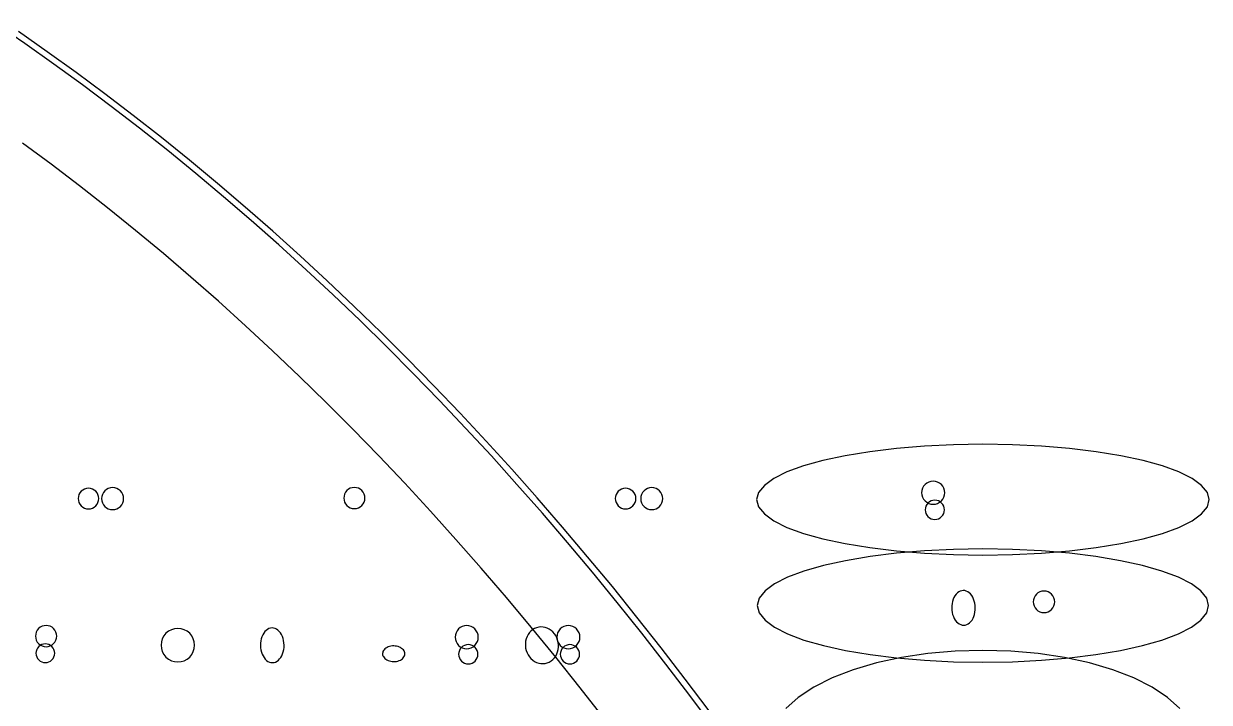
# Model space of a CAD drawing. Extents: x -1 to 217, y -22 to 302.
# Drawn here: x 154.09 to 201, y 260.02 to 286.86 of the extents above; entities that cross this region are included whole.
import ezdxf

# ---------------------------------------------------------------- set-up
doc = ezdxf.new("R2010")
doc.units = 0

msp = doc.modelspace()

# ---------------------------------------------------------------- linework, layer by layer
at = {"layer": 'CIRCLES'}
for p, q in [((156.367, 268.364), (156.316, 268.302)), ((156.428, 268.414), (156.367, 268.364)), ((156.499, 268.452), (156.428, 268.414)), ((156.575, 268.475), (156.499, 268.452)), ((156.655, 268.483), (156.575, 268.475)), ((156.734, 268.475), (156.655, 268.483)), ((156.81, 268.452), (156.734, 268.475)), ((156.881, 268.414), (156.81, 268.452)), ((156.942, 268.364), (156.881, 268.414)), ((156.993, 268.302), (156.942, 268.364)), ((157.244, 268.318), (157.204, 268.243)), ((157.298, 268.384), (157.244, 268.318)), ((157.365, 268.439), (157.298, 268.384)), ((157.44, 268.479), (157.365, 268.439)), ((157.522, 268.504), (157.44, 268.479)), ((157.607, 268.512), (157.522, 268.504)), ((157.692, 268.504), (157.607, 268.512)), ((157.774, 268.479), (157.692, 268.504)), ((157.849, 268.439), (157.774, 268.479)), ((157.916, 268.384), (157.849, 268.439)), ((157.97, 268.318), (157.916, 268.384)), ((158.01, 268.243), (157.97, 268.318)), ((166.828, 268.329), (166.789, 268.257)), ((166.88, 268.392), (166.828, 268.329)), ((166.943, 268.444), (166.88, 268.392)), ((167.015, 268.482), (166.943, 268.444)), ((167.093, 268.506), (167.015, 268.482)), ((167.174, 268.514), (167.093, 268.506)), ((167.256, 268.506), (167.174, 268.514)), ((167.334, 268.482), (167.256, 268.506)), ((167.406, 268.444), (167.334, 268.482)), ((167.469, 268.392), (167.406, 268.444)), ((167.521, 268.329), (167.469, 268.392)), ((167.56, 268.257), (167.521, 268.329)), ((177.618, 268.364), (177.567, 268.302)), ((177.68, 268.414), (177.618, 268.364)), ((177.75, 268.452), (177.68, 268.414)), ((177.826, 268.475), (177.75, 268.452)), ((177.906, 268.483), (177.826, 268.475)), ((177.985, 268.475), (177.906, 268.483)), ((178.062, 268.452), (177.985, 268.475)), ((178.132, 268.414), (178.062, 268.452)), ((178.194, 268.364), (178.132, 268.414)), ((178.244, 268.302), (178.194, 268.364)), ((178.58, 268.318), (178.54, 268.243)), ((178.634, 268.384), (178.58, 268.318)), ((178.701, 268.439), (178.634, 268.384)), ((178.776, 268.479), (178.701, 268.439)), ((178.858, 268.504), (178.776, 268.479)), ((178.943, 268.512), (178.858, 268.504)), ((179.028, 268.504), (178.943, 268.512)), ((179.11, 268.479), (179.028, 268.504)), ((179.185, 268.439), (179.11, 268.479)), ((179.252, 268.384), (179.185, 268.439)), ((179.306, 268.318), (179.252, 268.384)), ((179.346, 268.243), (179.306, 268.318)), ((189.628, 268.398), (189.619, 268.309)), ((189.619, 268.309), (189.628, 268.219)), ((189.654, 268.484), (189.628, 268.398)), ((189.696, 268.563), (189.654, 268.484)), ((189.753, 268.632), (189.696, 268.563)), ((189.822, 268.689), (189.753, 268.632)), ((189.901, 268.732), (189.822, 268.689)), ((189.987, 268.758), (189.901, 268.732)), ((190.077, 268.767), (189.987, 268.758)), ((190.166, 268.758), (190.077, 268.767)), ((190.252, 268.732), (190.166, 268.758)), ((190.331, 268.689), (190.252, 268.732)), ((190.4, 268.632), (190.331, 268.689)), ((190.457, 268.563), (190.4, 268.632)), ((190.5, 268.484), (190.457, 268.563)), ((190.526, 268.398), (190.5, 268.484)), ((190.535, 268.309), (190.526, 268.398)), ((190.526, 268.219), (190.535, 268.309)), ((156.255, 268.155), (156.247, 268.076)), ((156.247, 268.076), (156.255, 267.996)), ((156.278, 268.232), (156.255, 268.155)), ((156.255, 267.996), (156.278, 267.92)), ((156.316, 268.302), (156.278, 268.232)), ((156.278, 267.92), (156.316, 267.85)), ((156.316, 267.85), (156.367, 267.788)), ((156.942, 267.788), (156.993, 267.85)), ((157.031, 268.232), (156.993, 268.302)), ((156.993, 267.85), (157.031, 267.92)), ((157.054, 268.155), (157.031, 268.232)), ((157.031, 267.92), (157.054, 267.996)), ((157.062, 268.076), (157.054, 268.155)), ((157.054, 267.996), (157.062, 268.076)), ((157.179, 268.161), (157.171, 268.076)), ((157.171, 268.076), (157.179, 267.991)), ((157.204, 268.243), (157.179, 268.161)), ((157.179, 267.991), (157.204, 267.909)), ((157.204, 267.909), (157.244, 267.833)), ((157.97, 267.833), (158.01, 267.909)), ((158.035, 268.161), (158.01, 268.243)), ((158.01, 267.909), (158.035, 267.991)), ((158.043, 268.076), (158.035, 268.161)), ((158.035, 267.991), (158.043, 268.076)), ((166.765, 268.178), (166.757, 268.097)), ((166.757, 268.097), (166.765, 268.016)), ((166.789, 268.257), (166.765, 268.178)), ((166.765, 268.016), (166.789, 267.937)), ((166.789, 267.937), (166.828, 267.865)), ((166.828, 267.865), (166.88, 267.802)), ((167.469, 267.802), (167.521, 267.865)), ((167.521, 267.865), (167.56, 267.937)), ((167.583, 268.178), (167.56, 268.257)), ((167.56, 267.937), (167.583, 268.016)), ((167.591, 268.097), (167.583, 268.178)), ((167.583, 268.016), (167.591, 268.097)), ((177.507, 268.155), (177.499, 268.076)), ((177.499, 268.076), (177.507, 267.996)), ((177.53, 268.232), (177.507, 268.155)), ((177.507, 267.996), (177.53, 267.92)), ((177.567, 268.302), (177.53, 268.232)), ((177.53, 267.92), (177.567, 267.85)), ((177.567, 267.85), (177.618, 267.788)), ((178.194, 267.788), (178.244, 267.85)), ((178.282, 268.232), (178.244, 268.302)), ((178.244, 267.85), (178.282, 267.92)), ((178.305, 268.155), (178.282, 268.232)), ((178.282, 267.92), (178.305, 267.996)), ((178.313, 268.076), (178.305, 268.155)), ((178.305, 267.996), (178.313, 268.076)), ((178.515, 268.161), (178.507, 268.076)), ((178.507, 268.076), (178.515, 267.991)), ((178.54, 268.243), (178.515, 268.161)), ((178.515, 267.991), (178.54, 267.909)), ((178.54, 267.909), (178.58, 267.833)), ((179.306, 267.833), (179.346, 267.909)), ((179.371, 268.161), (179.346, 268.243)), ((179.346, 267.909), (179.371, 267.991)), ((179.379, 268.076), (179.371, 268.161)), ((179.371, 267.991), (179.379, 268.076)), ((189.628, 268.219), (189.654, 268.133)), ((189.654, 268.133), (189.696, 268.054)), ((189.696, 268.054), (189.753, 267.985)), ((189.753, 267.985), (189.822, 267.928)), ((189.823, 267.843), (189.788, 267.777)), ((189.822, 267.928), (189.901, 267.886)), ((189.87, 267.901), (189.823, 267.843)), ((189.928, 267.949), (189.87, 267.901)), ((189.901, 267.886), (189.987, 267.86)), ((189.994, 267.984), (189.928, 267.949)), ((189.987, 267.86), (190.077, 267.851)), ((190.066, 268.006), (189.994, 267.984)), ((190.14, 268.013), (190.066, 268.006)), ((190.077, 267.851), (190.166, 267.86)), ((190.215, 268.006), (190.14, 268.013)), ((190.166, 267.86), (190.252, 267.886)), ((190.286, 267.984), (190.215, 268.006)), ((190.252, 267.886), (190.331, 267.928)), ((190.352, 267.949), (190.286, 267.984)), ((190.331, 267.928), (190.4, 267.985)), ((190.41, 267.901), (190.352, 267.949)), ((190.4, 267.985), (190.457, 268.054)), ((190.457, 267.843), (190.41, 267.901)), ((190.457, 268.054), (190.5, 268.133)), ((190.493, 267.777), (190.457, 267.843)), ((190.5, 268.133), (190.526, 268.219)), ((156.367, 267.788), (156.428, 267.737)), ((156.428, 267.737), (156.499, 267.7)), ((156.499, 267.7), (156.575, 267.677)), ((156.575, 267.677), (156.655, 267.669)), ((156.655, 267.669), (156.734, 267.677)), ((156.734, 267.677), (156.81, 267.7)), ((156.81, 267.7), (156.881, 267.737)), ((156.881, 267.737), (156.942, 267.788)), ((157.244, 267.833), (157.298, 267.767)), ((157.298, 267.767), (157.365, 267.713)), ((157.365, 267.713), (157.44, 267.673)), ((157.44, 267.673), (157.522, 267.648)), ((157.522, 267.648), (157.607, 267.639)), ((157.607, 267.639), (157.692, 267.648)), ((157.692, 267.648), (157.774, 267.673)), ((157.774, 267.673), (157.849, 267.713)), ((157.849, 267.713), (157.916, 267.767)), ((157.916, 267.767), (157.97, 267.833)), ((166.88, 267.802), (166.943, 267.75)), ((166.943, 267.75), (167.015, 267.712)), ((167.015, 267.712), (167.093, 267.688)), ((167.093, 267.688), (167.174, 267.68)), ((167.174, 267.68), (167.256, 267.688)), ((167.256, 267.688), (167.334, 267.712)), ((167.334, 267.712), (167.406, 267.75)), ((167.406, 267.75), (167.469, 267.802)), ((177.618, 267.788), (177.68, 267.737)), ((177.68, 267.737), (177.75, 267.7)), ((177.75, 267.7), (177.826, 267.677)), ((177.826, 267.677), (177.906, 267.669)), ((177.906, 267.669), (177.985, 267.677)), ((177.985, 267.677), (178.062, 267.7)), ((178.062, 267.7), (178.132, 267.737)), ((178.132, 267.737), (178.194, 267.788)), ((178.58, 267.833), (178.634, 267.767)), ((178.634, 267.767), (178.701, 267.713)), ((178.701, 267.713), (178.776, 267.673)), ((178.776, 267.673), (178.858, 267.648)), ((178.858, 267.648), (178.943, 267.639)), ((178.943, 267.639), (179.028, 267.648)), ((179.028, 267.648), (179.11, 267.673)), ((179.11, 267.673), (179.185, 267.713)), ((179.185, 267.713), (179.252, 267.767)), ((179.252, 267.767), (179.306, 267.833)), ((189.766, 267.706), (189.759, 267.631)), ((189.759, 267.631), (189.766, 267.557)), ((189.788, 267.777), (189.766, 267.706)), ((189.766, 267.557), (189.788, 267.485)), ((189.788, 267.485), (189.823, 267.419)), ((189.823, 267.419), (189.87, 267.362)), ((190.41, 267.362), (190.457, 267.419)), ((190.457, 267.419), (190.493, 267.485)), ((190.514, 267.706), (190.493, 267.777)), ((190.493, 267.485), (190.514, 267.557)), ((190.522, 267.631), (190.514, 267.706)), ((190.514, 267.557), (190.522, 267.631)), ((189.87, 267.362), (189.928, 267.314)), ((189.928, 267.314), (189.994, 267.279)), ((189.994, 267.279), (190.066, 267.257)), ((190.066, 267.257), (190.14, 267.25)), ((190.14, 267.25), (190.215, 267.257)), ((190.215, 267.257), (190.286, 267.279)), ((190.286, 267.279), (190.352, 267.314)), ((190.352, 267.314), (190.41, 267.362)), ((194.065, 264.154), (194.04, 264.074)), ((194.104, 264.227), (194.065, 264.154)), ((194.157, 264.292), (194.104, 264.227)), ((194.222, 264.345), (194.157, 264.292)), ((194.295, 264.384), (194.222, 264.345)), ((194.375, 264.408), (194.295, 264.384)), ((194.458, 264.417), (194.375, 264.408)), ((194.541, 264.408), (194.458, 264.417)), ((194.621, 264.384), (194.541, 264.408)), ((194.695, 264.345), (194.621, 264.384)), ((194.759, 264.292), (194.695, 264.345)), ((194.812, 264.227), (194.759, 264.292)), ((194.852, 264.154), (194.812, 264.227)), ((194.876, 264.074), (194.852, 264.154)), ((194.04, 264.074), (194.032, 263.991)), ((194.032, 263.991), (194.04, 263.908)), ((194.04, 263.908), (194.065, 263.828)), ((194.065, 263.828), (194.104, 263.754)), ((194.104, 263.754), (194.157, 263.689)), ((194.157, 263.689), (194.222, 263.636)), ((194.222, 263.636), (194.295, 263.597)), ((194.621, 263.597), (194.695, 263.636)), ((194.695, 263.636), (194.759, 263.689)), ((194.759, 263.689), (194.812, 263.754)), ((194.812, 263.754), (194.852, 263.828)), ((194.852, 263.828), (194.876, 263.908)), ((194.884, 263.991), (194.876, 264.074)), ((194.876, 263.908), (194.884, 263.991)), ((194.295, 263.597), (194.375, 263.573)), ((194.375, 263.573), (194.458, 263.565)), ((194.458, 263.565), (194.541, 263.573)), ((194.541, 263.573), (194.621, 263.597)), ((154.566, 262.718), (154.558, 262.636)), ((154.59, 262.797), (154.566, 262.718)), ((154.629, 262.87), (154.59, 262.797)), ((154.681, 262.933), (154.629, 262.87)), ((154.745, 262.986), (154.681, 262.933)), ((154.818, 263.024), (154.745, 262.986)), ((154.897, 263.048), (154.818, 263.024)), ((154.979, 263.056), (154.897, 263.048)), ((155.061, 263.048), (154.979, 263.056)), ((155.139, 263.024), (155.061, 263.048)), ((155.212, 262.986), (155.139, 263.024)), ((155.276, 262.933), (155.212, 262.986)), ((155.328, 262.87), (155.276, 262.933)), ((155.367, 262.797), (155.328, 262.87)), ((155.391, 262.718), (155.367, 262.797)), ((155.399, 262.636), (155.391, 262.718)), ((159.72, 262.746), (159.637, 262.645)), ((159.82, 262.829), (159.72, 262.746)), ((159.935, 262.89), (159.82, 262.829)), ((160.06, 262.928), (159.935, 262.89)), ((160.189, 262.94), (160.06, 262.928)), ((160.319, 262.928), (160.189, 262.94)), ((160.444, 262.89), (160.319, 262.928)), ((160.558, 262.829), (160.444, 262.89)), ((160.659, 262.746), (160.558, 262.829)), ((160.742, 262.645), (160.659, 262.746)), ((171.17, 262.683), (171.161, 262.594)), ((171.196, 262.769), (171.17, 262.683)), ((171.239, 262.848), (171.196, 262.769)), ((171.296, 262.917), (171.239, 262.848)), ((171.365, 262.974), (171.296, 262.917)), ((171.444, 263.017), (171.365, 262.974)), ((171.53, 263.043), (171.444, 263.017)), ((171.619, 263.052), (171.53, 263.043)), ((171.709, 263.043), (171.619, 263.052)), ((171.795, 263.017), (171.709, 263.043)), ((171.874, 262.974), (171.795, 263.017)), ((171.943, 262.917), (171.874, 262.974)), ((172, 262.848), (171.943, 262.917)), ((172.042, 262.769), (172, 262.848)), ((172.068, 262.683), (172.042, 262.769)), ((172.077, 262.594), (172.068, 262.683)), ((175.192, 262.683), (175.183, 262.594)), ((175.218, 262.769), (175.192, 262.683)), ((175.26, 262.848), (175.218, 262.769)), ((175.317, 262.917), (175.26, 262.848)), ((175.387, 262.974), (175.317, 262.917)), ((175.466, 263.017), (175.387, 262.974)), ((175.552, 263.043), (175.466, 263.017)), ((175.641, 263.052), (175.552, 263.043)), ((175.73, 263.043), (175.641, 263.052)), ((175.816, 263.017), (175.73, 263.043)), ((175.895, 262.974), (175.816, 263.017)), ((175.965, 262.917), (175.895, 262.974)), ((176.022, 262.848), (175.965, 262.917)), ((176.064, 262.769), (176.022, 262.848)), ((176.09, 262.683), (176.064, 262.769)), ((176.099, 262.594), (176.09, 262.683)), ((154.558, 262.636), (154.566, 262.554)), ((154.566, 262.554), (154.59, 262.475)), ((154.59, 262.475), (154.629, 262.402)), ((154.629, 262.402), (154.681, 262.339)), ((154.686, 262.221), (154.64, 262.165)), ((154.681, 262.339), (154.745, 262.286)), ((154.742, 262.267), (154.686, 262.221)), ((154.806, 262.302), (154.742, 262.267)), ((154.745, 262.286), (154.818, 262.248)), ((154.876, 262.323), (154.806, 262.302)), ((154.818, 262.248), (154.897, 262.224)), ((154.948, 262.33), (154.876, 262.323)), ((154.897, 262.224), (154.979, 262.216)), ((155.021, 262.323), (154.948, 262.33)), ((154.979, 262.216), (155.061, 262.224)), ((155.09, 262.302), (155.021, 262.323)), ((155.061, 262.224), (155.139, 262.248)), ((155.155, 262.267), (155.09, 262.302)), ((155.139, 262.248), (155.212, 262.286)), ((155.211, 262.221), (155.155, 262.267)), ((155.257, 262.165), (155.211, 262.221)), ((155.212, 262.286), (155.276, 262.339)), ((155.276, 262.339), (155.328, 262.402)), ((155.328, 262.402), (155.367, 262.475)), ((155.367, 262.475), (155.391, 262.554)), ((155.391, 262.554), (155.399, 262.636)), ((159.538, 262.406), (159.525, 262.276)), ((159.525, 262.276), (159.538, 262.147)), ((159.576, 262.53), (159.538, 262.406)), ((159.637, 262.645), (159.576, 262.53)), ((160.803, 262.53), (160.742, 262.645)), ((160.841, 262.406), (160.803, 262.53)), ((160.854, 262.276), (160.841, 262.406)), ((160.841, 262.147), (160.854, 262.276)), ((171.161, 262.594), (171.17, 262.504)), ((171.17, 262.504), (171.196, 262.418)), ((171.196, 262.418), (171.239, 262.339)), ((171.239, 262.339), (171.296, 262.27)), ((171.296, 262.27), (171.365, 262.213)), ((171.365, 262.213), (171.444, 262.171)), ((171.471, 262.234), (171.413, 262.186)), ((171.537, 262.269), (171.471, 262.234)), ((171.608, 262.291), (171.537, 262.269)), ((171.683, 262.298), (171.608, 262.291)), ((171.757, 262.291), (171.683, 262.298)), ((171.829, 262.269), (171.757, 262.291)), ((171.795, 262.171), (171.874, 262.213)), ((171.895, 262.234), (171.829, 262.269)), ((171.874, 262.213), (171.943, 262.27)), ((171.953, 262.186), (171.895, 262.234)), ((171.943, 262.27), (172, 262.339)), ((172, 262.339), (172.042, 262.418)), ((172.042, 262.418), (172.068, 262.504)), ((172.068, 262.504), (172.077, 262.594)), ((175.183, 262.594), (175.192, 262.504)), ((175.192, 262.504), (175.218, 262.418)), ((175.218, 262.418), (175.26, 262.339)), ((175.26, 262.339), (175.317, 262.27)), ((175.317, 262.27), (175.387, 262.213)), ((175.387, 262.213), (175.466, 262.171)), ((175.492, 262.234), (175.435, 262.186)), ((175.558, 262.269), (175.492, 262.234)), ((175.63, 262.291), (175.558, 262.269)), ((175.704, 262.298), (175.63, 262.291)), ((175.779, 262.291), (175.704, 262.298)), ((175.851, 262.269), (175.779, 262.291)), ((175.816, 262.171), (175.895, 262.213)), ((175.917, 262.234), (175.851, 262.269)), ((175.895, 262.213), (175.965, 262.27)), ((175.974, 262.186), (175.917, 262.234)), ((175.965, 262.27), (176.022, 262.339)), ((176.022, 262.339), (176.064, 262.418)), ((176.064, 262.418), (176.09, 262.504)), ((176.09, 262.504), (176.099, 262.594)), ((154.585, 262.031), (154.577, 261.959)), ((154.577, 261.959), (154.585, 261.886)), ((154.606, 262.101), (154.585, 262.031)), ((154.585, 261.886), (154.606, 261.817)), ((154.64, 262.165), (154.606, 262.101)), ((154.606, 261.817), (154.64, 261.753)), ((154.64, 261.753), (154.686, 261.696)), ((155.211, 261.696), (155.257, 261.753)), ((155.291, 262.101), (155.257, 262.165)), ((155.257, 261.753), (155.291, 261.817)), ((155.312, 262.031), (155.291, 262.101)), ((155.291, 261.817), (155.312, 261.886)), ((155.32, 261.959), (155.312, 262.031)), ((155.312, 261.886), (155.32, 261.959)), ((159.538, 262.147), (159.576, 262.022)), ((159.576, 262.022), (159.637, 261.907)), ((159.637, 261.907), (159.72, 261.806)), ((159.72, 261.806), (159.82, 261.724)), ((160.558, 261.724), (160.659, 261.806)), ((160.659, 261.806), (160.742, 261.907)), ((160.742, 261.907), (160.803, 262.022)), ((160.803, 262.022), (160.841, 262.147)), ((171.309, 261.991), (171.301, 261.916)), ((171.301, 261.916), (171.309, 261.842)), ((171.33, 262.062), (171.309, 261.991)), ((171.309, 261.842), (171.33, 261.77)), ((171.366, 262.128), (171.33, 262.062)), ((171.33, 261.77), (171.366, 261.704)), ((171.413, 262.186), (171.366, 262.128)), ((171.444, 262.171), (171.53, 262.145)), ((171.53, 262.145), (171.619, 262.136)), ((171.619, 262.136), (171.709, 262.145)), ((171.709, 262.145), (171.795, 262.171)), ((172, 262.128), (171.953, 262.186)), ((172.035, 262.062), (172, 262.128)), ((172, 261.704), (172.035, 261.77)), ((172.057, 261.991), (172.035, 262.062)), ((172.035, 261.77), (172.057, 261.842)), ((172.064, 261.916), (172.057, 261.991)), ((172.057, 261.842), (172.064, 261.916)), ((175.33, 261.991), (175.323, 261.916)), ((175.323, 261.916), (175.33, 261.842)), ((175.352, 262.062), (175.33, 261.991)), ((175.33, 261.842), (175.352, 261.77)), ((175.387, 262.128), (175.352, 262.062)), ((175.352, 261.77), (175.387, 261.704)), ((175.435, 262.186), (175.387, 262.128)), ((175.466, 262.171), (175.552, 262.145)), ((175.552, 262.145), (175.641, 262.136)), ((175.641, 262.136), (175.73, 262.145)), ((175.73, 262.145), (175.816, 262.171)), ((176.022, 262.128), (175.974, 262.186)), ((176.057, 262.062), (176.022, 262.128)), ((176.022, 261.704), (176.057, 261.77)), ((176.079, 261.991), (176.057, 262.062)), ((176.057, 261.77), (176.079, 261.842)), ((176.086, 261.916), (176.079, 261.991)), ((176.079, 261.842), (176.086, 261.916)), ((154.686, 261.696), (154.742, 261.65)), ((154.742, 261.65), (154.806, 261.616)), ((154.806, 261.616), (154.876, 261.595)), ((154.876, 261.595), (154.948, 261.588)), ((154.948, 261.588), (155.021, 261.595)), ((155.021, 261.595), (155.09, 261.616)), ((155.09, 261.616), (155.155, 261.65)), ((155.155, 261.65), (155.211, 261.696)), ((159.82, 261.724), (159.935, 261.662)), ((159.935, 261.662), (160.06, 261.625)), ((160.06, 261.625), (160.189, 261.612)), ((160.189, 261.612), (160.319, 261.625)), ((160.319, 261.625), (160.444, 261.662)), ((160.444, 261.662), (160.558, 261.724)), ((171.366, 261.704), (171.413, 261.647)), ((171.413, 261.647), (171.471, 261.599)), ((171.471, 261.599), (171.537, 261.564)), ((171.537, 261.564), (171.608, 261.542)), ((171.608, 261.542), (171.683, 261.535)), ((171.683, 261.535), (171.757, 261.542)), ((171.757, 261.542), (171.829, 261.564)), ((171.829, 261.564), (171.895, 261.599)), ((171.895, 261.599), (171.953, 261.647)), ((171.953, 261.647), (172, 261.704)), ((175.387, 261.704), (175.435, 261.647)), ((175.435, 261.647), (175.492, 261.599)), ((175.492, 261.599), (175.558, 261.564)), ((175.558, 261.564), (175.63, 261.542)), ((175.63, 261.542), (175.704, 261.535)), ((175.704, 261.535), (175.779, 261.542)), ((175.779, 261.542), (175.851, 261.564)), ((175.851, 261.564), (175.917, 261.599)), ((175.917, 261.599), (175.974, 261.647)), ((175.974, 261.647), (176.022, 261.704))]:
    msp.add_line(p, q, dxfattribs=at)
at = {"layer": 'ELLIPSES'}
for p, q in [((154.142, 286.074), (152.993, 286.861)), ((155.026, 285.754), (153.881, 286.555)), ((155.284, 285.267), (154.142, 286.074)), ((156.165, 284.934), (155.026, 285.754)), ((156.421, 284.44), (155.284, 285.267)), ((157.297, 284.094), (156.165, 284.934)), ((157.55, 283.593), (156.421, 284.44)), ((158.423, 283.234), (157.297, 284.094)), ((158.673, 282.727), (157.55, 283.593)), ((159.542, 282.356), (158.423, 283.234)), ((159.789, 281.842), (158.673, 282.727)), ((155.177, 281.304), (154.05, 282.137)), ((160.654, 281.458), (159.542, 282.356)), ((160.899, 280.938), (159.789, 281.842)), ((161.758, 280.541), (160.654, 281.458)), ((156.298, 280.45), (155.177, 281.304)), ((162.001, 280.015), (160.899, 280.938)), ((162.856, 279.606), (161.758, 280.541)), ((157.411, 279.576), (156.298, 280.45)), ((158.518, 278.682), (157.411, 279.576)), ((163.095, 279.072), (162.001, 280.015)), ((163.946, 278.651), (162.856, 279.606)), ((159.618, 277.769), (158.518, 278.682)), ((164.183, 278.111), (163.095, 279.072)), ((165.029, 277.678), (163.946, 278.651)), ((160.71, 276.836), (159.618, 277.769)), ((165.262, 277.131), (164.183, 278.111)), ((166.104, 276.686), (165.029, 277.678)), ((161.794, 275.884), (160.71, 276.836)), ((166.334, 276.133), (165.262, 277.131)), ((167.171, 275.676), (166.104, 276.686)), ((162.872, 274.912), (161.794, 275.884)), ((167.398, 275.116), (166.334, 276.133)), ((168.23, 274.647), (167.171, 275.676)), ((163.941, 273.921), (162.872, 274.912)), ((168.454, 274.081), (167.398, 275.116)), ((169.282, 273.601), (168.23, 274.647)), ((169.502, 273.028), (168.454, 274.081)), ((165.002, 272.912), (163.941, 273.921)), ((170.324, 272.536), (169.282, 273.601)), ((170.542, 271.957), (169.502, 273.028)), ((166.055, 271.883), (165.002, 272.912)), ((171.359, 271.453), (170.324, 272.536)), ((167.1, 270.836), (166.055, 271.883)), ((171.573, 270.868), (170.542, 271.957)), ((172.385, 270.353), (171.359, 271.453)), ((168.137, 269.77), (167.1, 270.836)), ((172.595, 269.761), (171.573, 270.868)), ((173.402, 269.236), (172.385, 270.353)), ((190.876, 270.205), (189.728, 270.149)), ((192.045, 270.224), (190.876, 270.205)), ((193.214, 270.205), (192.045, 270.224)), ((194.363, 270.149), (193.214, 270.205)), ((169.165, 268.685), (168.137, 269.77)), ((173.609, 268.637), (172.595, 269.761)), ((186.594, 269.771), (185.714, 269.582)), ((187.568, 269.931), (186.594, 269.771)), ((188.619, 270.057), (187.568, 269.931)), ((189.728, 270.149), (188.619, 270.057)), ((195.472, 270.057), (194.363, 270.149)), ((196.522, 269.931), (195.472, 270.057)), ((197.496, 269.771), (196.522, 269.931)), ((198.377, 269.582), (197.496, 269.771)), ((184.942, 269.367), (184.291, 269.129)), ((185.714, 269.582), (184.942, 269.367)), ((199.149, 269.367), (198.377, 269.582)), ((199.799, 269.129), (199.149, 269.367)), ((174.411, 268.1), (173.402, 269.236)), ((183.773, 268.872), (183.396, 268.6)), ((184.291, 269.129), (183.773, 268.872)), ((200.317, 268.872), (199.799, 269.129)), ((200.694, 268.6), (200.317, 268.872)), ((170.184, 267.583), (169.165, 268.685)), ((174.614, 267.495), (173.609, 268.637)), ((183.168, 268.319), (183.091, 268.034)), ((183.396, 268.6), (183.168, 268.319)), ((200.922, 268.319), (200.694, 268.6)), ((200.999, 268.034), (200.922, 268.319)), ((175.41, 266.948), (174.411, 268.1)), ((183.091, 268.034), (183.168, 267.748)), ((200.922, 267.748), (200.999, 268.034)), ((171.195, 266.462), (170.184, 267.583)), ((175.61, 266.336), (174.614, 267.495)), ((183.168, 267.748), (183.396, 267.467)), ((183.396, 267.467), (183.773, 267.195)), ((200.317, 267.195), (200.694, 267.467)), ((200.694, 267.467), (200.922, 267.748)), ((176.401, 265.778), (175.41, 266.948)), ((183.773, 267.195), (184.291, 266.938)), ((184.291, 266.938), (184.942, 266.7)), ((199.149, 266.7), (199.799, 266.938)), ((199.799, 266.938), (200.317, 267.195)), ((172.197, 265.323), (171.195, 266.462)), ((184.942, 266.7), (185.714, 266.485)), ((185.714, 266.485), (186.594, 266.296)), ((197.496, 266.296), (198.377, 266.485)), ((198.377, 266.485), (199.149, 266.7)), ((176.596, 265.16), (175.61, 266.336)), ((186.594, 266.296), (187.568, 266.136)), ((187.568, 266.136), (188.619, 266.01)), ((188.619, 266.01), (189.728, 265.918)), ((189.734, 266.006), (188.629, 265.912)), ((190.88, 266.063), (189.734, 266.006)), ((192.045, 266.082), (190.88, 266.063)), ((193.21, 266.063), (192.045, 266.082)), ((194.356, 266.006), (193.21, 266.063)), ((195.462, 265.912), (194.356, 266.006)), ((194.363, 265.918), (195.472, 266.01)), ((195.472, 266.01), (196.522, 266.136)), ((196.522, 266.136), (197.496, 266.296)), ((177.382, 264.592), (176.401, 265.778)), ((186.61, 265.619), (185.732, 265.426)), ((187.581, 265.782), (186.61, 265.619)), ((188.629, 265.912), (187.581, 265.782)), ((189.728, 265.918), (190.876, 265.862)), ((190.876, 265.862), (192.045, 265.843)), ((192.045, 265.843), (193.214, 265.862)), ((193.214, 265.862), (194.363, 265.918)), ((196.509, 265.782), (195.462, 265.912)), ((197.48, 265.619), (196.509, 265.782)), ((198.358, 265.426), (197.48, 265.619)), ((173.189, 264.167), (172.197, 265.323)), ((177.574, 263.967), (176.596, 265.16)), ((184.962, 265.206), (184.313, 264.962)), ((185.732, 265.426), (184.962, 265.206)), ((199.128, 265.206), (198.358, 265.426)), ((199.777, 264.962), (199.128, 265.206)), ((178.354, 263.388), (177.382, 264.592)), ((183.797, 264.7), (183.422, 264.422)), ((184.313, 264.962), (183.797, 264.7)), ((200.293, 264.7), (199.777, 264.962)), ((200.669, 264.422), (200.293, 264.7)), ((174.172, 262.993), (173.189, 264.167)), ((183.194, 264.135), (183.117, 263.843)), ((183.422, 264.422), (183.194, 264.135)), ((190.865, 264.091), (190.839, 264.01)), ((190.898, 264.166), (190.865, 264.091)), ((190.937, 264.234), (190.898, 264.166)), ((190.982, 264.294), (190.937, 264.234)), ((191.032, 264.344), (190.982, 264.294)), ((191.087, 264.385), (191.032, 264.344)), ((191.144, 264.414), (191.087, 264.385)), ((191.204, 264.433), (191.144, 264.414)), ((191.265, 264.439), (191.204, 264.433)), ((191.326, 264.434), (191.265, 264.439)), ((191.386, 264.418), (191.326, 264.434)), ((191.444, 264.39), (191.386, 264.418)), ((191.5, 264.351), (191.444, 264.39)), ((191.551, 264.302), (191.5, 264.351)), ((191.598, 264.243), (191.551, 264.302)), ((191.639, 264.176), (191.598, 264.243)), ((191.674, 264.102), (191.639, 264.176)), ((191.702, 264.022), (191.674, 264.102)), ((200.897, 264.135), (200.669, 264.422)), ((200.973, 263.843), (200.897, 264.135)), ((178.542, 262.757), (177.574, 263.967)), ((183.117, 263.843), (183.194, 263.55)), ((190.81, 263.837), (190.807, 263.747)), ((190.807, 263.747), (190.812, 263.658)), ((190.821, 263.925), (190.81, 263.837)), ((190.812, 263.658), (190.825, 263.57)), ((190.839, 264.01), (190.821, 263.925)), ((191.723, 263.938), (191.702, 264.022)), ((191.736, 263.85), (191.723, 263.938)), ((191.728, 263.583), (191.739, 263.671)), ((191.742, 263.76), (191.736, 263.85)), ((191.739, 263.671), (191.742, 263.76)), ((200.897, 263.55), (200.973, 263.843)), ((179.316, 262.169), (178.354, 263.388)), ((183.194, 263.55), (183.422, 263.263)), ((183.422, 263.263), (183.797, 262.985)), ((190.825, 263.57), (190.846, 263.485)), ((190.846, 263.485), (190.874, 263.405)), ((190.874, 263.405), (190.909, 263.331)), ((190.909, 263.331), (190.951, 263.264)), ((190.951, 263.264), (190.997, 263.206)), ((190.997, 263.206), (191.049, 263.157)), ((191.049, 263.157), (191.104, 263.118)), ((191.462, 263.123), (191.516, 263.163)), ((191.516, 263.163), (191.566, 263.214)), ((191.566, 263.214), (191.611, 263.273)), ((191.611, 263.273), (191.651, 263.341)), ((191.651, 263.341), (191.684, 263.417)), ((191.684, 263.417), (191.71, 263.497)), ((191.71, 263.497), (191.728, 263.583)), ((200.293, 262.985), (200.669, 263.263)), ((200.669, 263.263), (200.897, 263.55)), ((163.55, 262.684), (163.518, 262.609)), ((163.59, 262.752), (163.55, 262.684)), ((163.635, 262.812), (163.59, 262.752)), ((163.685, 262.863), (163.635, 262.812)), ((163.739, 262.903), (163.685, 262.863)), ((163.797, 262.933), (163.739, 262.903)), ((163.857, 262.951), (163.797, 262.933)), ((163.917, 262.958), (163.857, 262.951)), ((163.978, 262.953), (163.917, 262.958)), ((164.039, 262.936), (163.978, 262.953)), ((164.097, 262.908), (164.039, 262.936)), ((164.152, 262.869), (164.097, 262.908)), ((164.204, 262.82), (164.152, 262.869)), ((164.251, 262.762), (164.204, 262.82)), ((164.292, 262.695), (164.251, 262.762)), ((164.327, 262.621), (164.292, 262.695)), ((174.05, 262.699), (174.007, 262.618)), ((174.102, 262.772), (174.05, 262.699)), ((174.163, 262.837), (174.102, 262.772)), ((174.231, 262.891), (174.163, 262.837)), ((175.146, 261.801), (174.172, 262.993)), ((174.305, 262.936), (174.231, 262.891)), ((174.385, 262.969), (174.305, 262.936)), ((174.468, 262.99), (174.385, 262.969)), ((174.553, 262.999), (174.468, 262.99)), ((174.639, 262.996), (174.553, 262.999)), ((174.724, 262.98), (174.639, 262.996)), ((174.807, 262.952), (174.724, 262.98)), ((174.886, 262.912), (174.807, 262.952)), ((174.961, 262.862), (174.886, 262.912)), ((175.029, 262.801), (174.961, 262.862)), ((175.09, 262.732), (175.029, 262.801)), ((175.142, 262.654), (175.09, 262.732)), ((179.5, 261.531), (178.542, 262.757)), ((183.797, 262.985), (184.313, 262.723)), ((184.313, 262.723), (184.962, 262.479)), ((191.104, 263.118), (191.163, 263.09)), ((191.163, 263.09), (191.223, 263.073)), ((191.223, 263.073), (191.284, 263.068)), ((191.284, 263.068), (191.345, 263.075)), ((191.345, 263.075), (191.404, 263.093)), ((191.404, 263.093), (191.462, 263.123)), ((199.128, 262.479), (199.777, 262.723)), ((199.777, 262.723), (200.293, 262.985)), ((163.463, 262.355), (163.46, 262.266)), ((163.46, 262.266), (163.465, 262.176)), ((163.473, 262.443), (163.463, 262.355)), ((163.492, 262.528), (163.473, 262.443)), ((163.518, 262.609), (163.492, 262.528)), ((164.355, 262.541), (164.327, 262.621)), ((164.376, 262.456), (164.355, 262.541)), ((164.389, 262.368), (164.376, 262.456)), ((164.394, 262.279), (164.389, 262.368)), ((164.391, 262.189), (164.394, 262.279)), ((168.514, 262.208), (168.466, 262.186)), ((168.566, 262.225), (168.514, 262.208)), ((168.62, 262.237), (168.566, 262.225)), ((168.677, 262.245), (168.62, 262.237)), ((168.734, 262.247), (168.677, 262.245)), ((168.792, 262.243), (168.734, 262.247)), ((168.848, 262.235), (168.792, 262.243)), ((168.903, 262.221), (168.848, 262.235)), ((168.954, 262.202), (168.903, 262.221)), ((173.952, 262.441), (173.941, 262.348)), ((173.941, 262.348), (173.941, 262.253)), ((173.941, 262.253), (173.952, 262.158)), ((173.974, 262.532), (173.952, 262.441)), ((174.007, 262.618), (173.974, 262.532)), ((175.185, 262.57), (175.142, 262.654)), ((175.218, 262.481), (175.185, 262.57)), ((175.24, 262.389), (175.218, 262.481)), ((175.251, 262.294), (175.24, 262.389)), ((175.251, 262.199), (175.251, 262.294)), ((184.962, 262.479), (185.732, 262.259)), ((185.732, 262.259), (186.61, 262.066)), ((197.48, 262.066), (198.358, 262.259)), ((198.358, 262.259), (199.128, 262.479)), ((163.465, 262.176), (163.478, 262.088)), ((163.478, 262.088), (163.499, 262.004)), ((163.499, 262.004), (163.527, 261.924)), ((163.527, 261.924), (163.562, 261.849)), ((163.562, 261.849), (163.603, 261.783)), ((163.603, 261.783), (163.65, 261.724)), ((164.219, 261.732), (164.264, 261.792)), ((164.264, 261.792), (164.303, 261.86)), ((164.303, 261.86), (164.336, 261.935)), ((164.336, 261.935), (164.362, 262.016)), ((164.362, 262.016), (164.381, 262.101)), ((164.381, 262.101), (164.391, 262.189)), ((168.295, 261.982), (168.291, 261.942)), ((168.291, 261.942), (168.294, 261.901)), ((168.294, 261.901), (168.305, 261.861)), ((168.307, 262.022), (168.295, 261.982)), ((168.305, 261.861), (168.323, 261.823)), ((168.326, 262.06), (168.307, 262.022)), ((168.323, 261.823), (168.348, 261.786)), ((168.351, 262.096), (168.326, 262.06)), ((168.348, 261.786), (168.379, 261.752)), ((168.384, 262.129), (168.351, 262.096)), ((168.379, 261.752), (168.417, 261.721)), ((168.422, 262.159), (168.384, 262.129)), ((168.466, 262.186), (168.422, 262.159)), ((169.002, 262.179), (168.954, 262.202)), ((169.044, 262.152), (169.002, 262.179)), ((169.039, 261.713), (169.078, 261.743)), ((169.082, 262.121), (169.044, 262.152)), ((169.078, 261.743), (169.11, 261.777)), ((169.114, 262.087), (169.082, 262.121)), ((169.11, 261.777), (169.136, 261.813)), ((169.139, 262.05), (169.114, 262.087)), ((169.136, 261.813), (169.155, 261.851)), ((169.157, 262.012), (169.139, 262.05)), ((169.155, 261.851), (169.166, 261.891)), ((169.167, 261.972), (169.157, 262.012)), ((169.166, 261.891), (169.171, 261.931)), ((169.171, 261.931), (169.167, 261.972)), ((173.952, 262.158), (173.974, 262.066)), ((173.974, 262.066), (174.007, 261.977)), ((174.007, 261.977), (174.05, 261.893)), ((174.05, 261.893), (174.102, 261.815)), ((174.102, 261.815), (174.163, 261.746)), ((174.163, 261.746), (174.231, 261.685)), ((175.029, 261.711), (175.09, 261.775)), ((175.09, 261.775), (175.142, 261.848)), ((175.142, 261.848), (175.185, 261.929)), ((176.111, 260.592), (175.146, 261.801)), ((175.185, 261.929), (175.218, 262.015)), ((175.218, 262.015), (175.24, 262.106)), ((175.24, 262.106), (175.251, 262.199)), ((180.269, 260.932), (179.316, 262.169)), ((186.61, 262.066), (187.581, 261.903)), ((187.581, 261.903), (188.629, 261.773)), ((188.816, 261.788), (187.827, 261.572)), ((188.629, 261.773), (189.734, 261.679)), ((189.861, 261.945), (188.816, 261.788)), ((190.944, 262.041), (189.861, 261.945)), ((192.045, 262.073), (190.944, 262.041)), ((193.146, 262.041), (192.045, 262.073)), ((194.229, 261.945), (193.146, 262.041)), ((195.274, 261.788), (194.229, 261.945)), ((194.356, 261.679), (195.462, 261.773)), ((196.264, 261.572), (195.274, 261.788)), ((195.462, 261.773), (196.509, 261.903)), ((196.509, 261.903), (197.48, 262.066)), ((163.65, 261.724), (163.702, 261.675)), ((163.702, 261.675), (163.757, 261.636)), ((163.757, 261.636), (163.815, 261.608)), ((163.815, 261.608), (163.875, 261.591)), ((163.875, 261.591), (163.937, 261.586)), ((163.937, 261.586), (163.997, 261.593)), ((163.997, 261.593), (164.057, 261.611)), ((164.057, 261.611), (164.115, 261.641)), ((164.115, 261.641), (164.169, 261.681)), ((164.169, 261.681), (164.219, 261.732)), ((168.417, 261.721), (168.46, 261.693)), ((168.46, 261.693), (168.507, 261.67)), ((168.507, 261.67), (168.559, 261.652)), ((168.559, 261.652), (168.613, 261.638)), ((168.613, 261.638), (168.67, 261.63)), ((168.67, 261.63), (168.727, 261.626)), ((168.727, 261.626), (168.784, 261.628)), ((168.784, 261.628), (168.841, 261.635)), ((168.841, 261.635), (168.896, 261.648)), ((168.896, 261.648), (168.947, 261.665)), ((168.947, 261.665), (168.996, 261.687)), ((168.996, 261.687), (169.039, 261.713)), ((174.231, 261.685), (174.306, 261.635)), ((174.306, 261.635), (174.385, 261.595)), ((174.385, 261.595), (174.468, 261.567)), ((174.468, 261.567), (174.553, 261.552)), ((174.553, 261.552), (174.639, 261.548)), ((174.639, 261.548), (174.724, 261.557)), ((174.724, 261.557), (174.807, 261.578)), ((174.807, 261.578), (174.887, 261.611)), ((174.887, 261.611), (174.961, 261.656)), ((174.961, 261.656), (175.029, 261.711)), ((180.449, 260.288), (179.5, 261.531)), ((186.909, 261.301), (186.079, 260.979)), ((187.827, 261.572), (186.909, 261.301)), ((189.734, 261.679), (190.88, 261.622)), ((190.88, 261.622), (192.045, 261.603)), ((192.045, 261.603), (193.21, 261.622)), ((193.21, 261.622), (194.356, 261.679)), ((197.181, 261.301), (196.264, 261.572)), ((198.011, 260.979), (197.181, 261.301)), ((181.212, 259.679), (180.269, 260.932)), ((186.079, 260.979), (185.352, 260.612)), ((198.739, 260.612), (198.011, 260.979)), ((177.065, 259.366), (176.111, 260.592)), ((185.352, 260.612), (184.738, 260.206)), ((199.352, 260.206), (198.739, 260.612)), ((181.388, 259.029), (180.449, 260.288)), ((184.738, 260.206), (184.25, 259.768)), ((199.84, 259.768), (199.352, 260.206))]:
    msp.add_line(p, q, dxfattribs=at)

doc.saveas('drawing.dxf')
